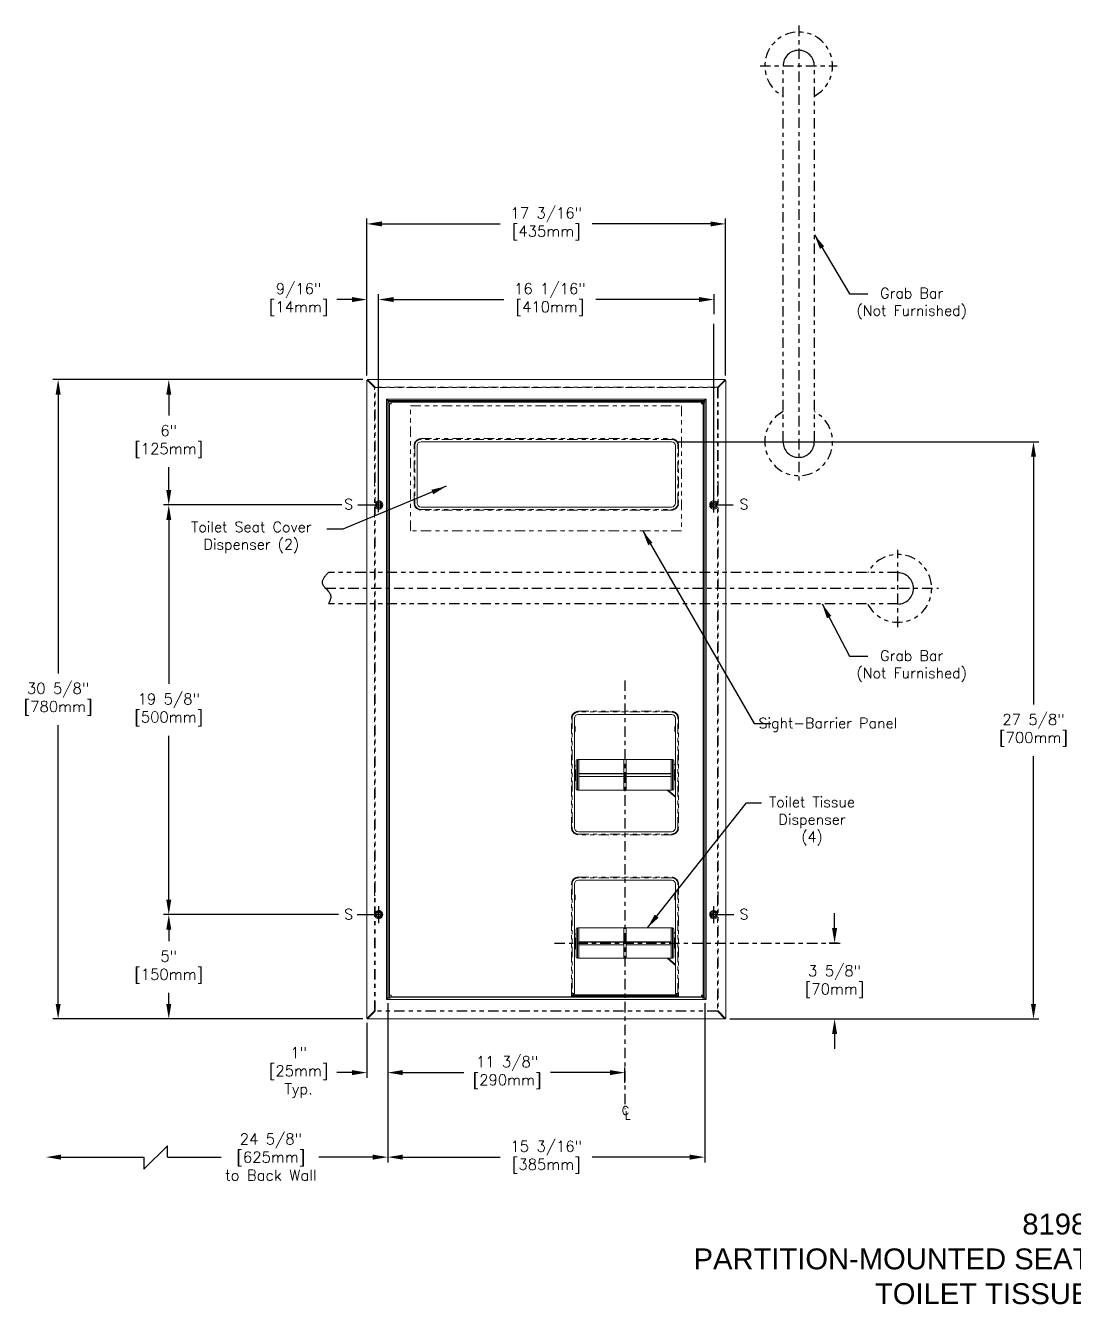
# Model space of a CAD drawing. Header units: inches. Extents: x 1.6 to 44.1, y 1.5 to 32.1.
# Drawn here: x 1.64 to 26.75, y 1.48 to 32.11 of the extents above; entities that cross this region are included whole.
import ezdxf

# ---------------------------------------------------------------- set-up
doc = ezdxf.new("R2010")
doc.units = ezdxf.units.IN
doc.header["$MEASUREMENT"] = 0
doc.header["$PDSIZE"] = -1
for name, pattern in [('CENTER', [0.4, 0.25, -0.05, 0.05, -0.05]), ('PHANTOM', [0.5, 0.25, -0.05, 0.05, -0.05, 0.05, -0.05]), ('PHANTOMX2', [5, 2.5, -0.5, 0.5, -0.5, 0.5, -0.5])]:
    doc.linetypes.add(name, pattern=pattern)
doc.layers.add('DIMENSIONS', color=1, linetype='Continuous')
doc.layers.add('Object', color=4, linetype='Continuous')
doc.styles.get("Standard").update_dxf_attribs({"font": 'romans.shx'})
doc.dimstyles.get("Standard").update_dxf_attribs({"dimscale": 2, "dimtxt": 0.13, "dimasz": 0.18, "dimexe": 0.063, "dimexo": 0.0625, "dimgap": 0.09, "dimtad": 0, "dimtih": 1, "dimtoh": 1, "dimdec": 4, "dimlfac": 2, "dimzin": 4, "dimdsep": 46, "dimlunit": 5, "dimtxsty": 'Standard', "dimcen": 0.09, "dimadec": 0, "dimazin": 1, "dimtfac": 1, "dimtdec": 4, "dimtofl": 0, "dimtmove": 0, "dimatfit": 3, "dimfxl": 1, "dimfrac": 2, "dimtolj": 1, "dimtzin": 0, "dimarcsym": 0})

# ---------------------------------------------------------------- blocks, each defined once
blk = doc.blocks.new('*D6')
at = {"layer": 'Defpoints', "color": 0}
for p in [(18.418, 27.36), (9.823, 23.604), (18.418, 23.604)]:
    blk.add_point(p, dxfattribs=at)
at = {"layer": 'DIMENSIONS', "color": 0, "lineweight": -2}
for p, q in [((9.823, 23.729), (9.823, 27.486)), ((10.183, 27.36), (13.018, 27.36)), ((18.058, 27.36), (15.223, 27.36)), ((18.418, 23.729), (18.418, 27.486))]:
    blk.add_line(p, q, dxfattribs=at)
at = {"layer": 'DIMENSIONS', "color": 0}
for points in [[(10.183, 27.42), (10.183, 27.3), (9.823, 27.36)], [(18.058, 27.42), (18.058, 27.3), (18.418, 27.36)]]:
    blk.add_solid(points, dxfattribs=at)
at = {"layer": 'DIMENSIONS', "color": 0, "insert": (14.121, 27.36), "char_height": 0.26, "attachment_point": 5}
blk.add_mtext('\\A1;17 3/16"\\P[435mm]', dxfattribs=at)
blk = doc.blocks.new('*D7')
at = {"layer": 'Defpoints', "color": 0}
for p in [(9.852, 23.632), (2.424, 8.319), (9.852, 8.319)]:
    blk.add_point(p, dxfattribs=at)
at = {"layer": 'DIMENSIONS', "color": 0, "lineweight": -2}
for p, q in [((9.727, 23.632), (2.298, 23.632)), ((2.424, 23.272), (2.424, 16.595)), ((2.424, 8.679), (2.424, 15.356)), ((9.727, 8.319), (2.298, 8.319))]:
    blk.add_line(p, q, dxfattribs=at)
at = {"layer": 'DIMENSIONS', "color": 0}
for points in [[(2.364, 23.272), (2.484, 23.272), (2.424, 23.632)], [(2.364, 8.679), (2.484, 8.679), (2.424, 8.319)]]:
    blk.add_solid(points, dxfattribs=at)
at = {"layer": 'DIMENSIONS', "color": 0, "insert": (2.424, 15.975), "char_height": 0.26, "attachment_point": 5}
blk.add_mtext('\\A1;30 5/8"\\P[780mm]', dxfattribs=at)
blk = doc.blocks.new('*D8')
at = {"layer": 'Defpoints', "color": 0}
for p in [(10.103, 25.548), (18.139, 25.548), (18.139, 25.076)]:
    blk.add_point(p, dxfattribs=at)
at = {"layer": 'DIMENSIONS', "color": 0, "lineweight": -2}
for p, q in [((10.103, 25.673), (10.103, 25.674)), ((10.463, 25.548), (13.105, 25.548)), ((17.779, 25.548), (15.31, 25.548)), ((18.139, 25.201), (18.139, 25.674))]:
    blk.add_line(p, q, dxfattribs=at)
at = {"layer": 'DIMENSIONS', "color": 0}
for points in [[(10.463, 25.608), (10.463, 25.488), (10.103, 25.548)], [(17.779, 25.608), (17.779, 25.488), (18.139, 25.548)]]:
    blk.add_solid(points, dxfattribs=at)
at = {"layer": 'DIMENSIONS', "color": 0, "insert": (14.208, 25.548), "char_height": 0.26, "attachment_point": 5}
blk.add_mtext('\\A1;16 1/16"\\P[410mm]', dxfattribs=at)
blk = doc.blocks.new('*D9')
at = {"layer": 'Defpoints', "color": 0}
for p in [(9.852, 23.632), (5.075, 20.628), (9.146, 20.628)]:
    blk.add_point(p, dxfattribs=at)
at = {"layer": 'DIMENSIONS', "color": 0, "lineweight": -2}
for p, q in [((9.727, 23.632), (4.949, 23.632)), ((5.075, 23.272), (5.075, 22.769)), ((5.075, 20.988), (5.075, 21.53)), ((9.021, 20.628), (4.949, 20.628))]:
    blk.add_line(p, q, dxfattribs=at)
at = {"layer": 'DIMENSIONS', "color": 0}
for points in [[(5.015, 23.272), (5.135, 23.272), (5.075, 23.632)], [(5.015, 20.988), (5.135, 20.988), (5.075, 20.628)]]:
    blk.add_solid(points, dxfattribs=at)
at = {"layer": 'DIMENSIONS', "color": 0, "insert": (5.075, 22.149), "char_height": 0.26, "attachment_point": 5}
blk.add_mtext('\\A1;6"\\P[125mm]', dxfattribs=at)
blk = doc.blocks.new('*D10')
at = {"layer": 'Defpoints', "color": 0}
for p in [(9.345, 20.628), (5.075, 10.818), (5.075, 10.818)]:
    blk.add_point(p, dxfattribs=at)
at = {"layer": 'DIMENSIONS', "color": 0, "lineweight": -2}
for p, q in [((9.22, 20.628), (4.949, 20.628)), ((5.075, 20.268), (5.075, 16.342)), ((5.075, 11.178), (5.075, 15.103)), ((4.95, 10.818), (4.949, 10.818))]:
    blk.add_line(p, q, dxfattribs=at)
at = {"layer": 'DIMENSIONS', "color": 0}
for points in [[(5.015, 20.268), (5.135, 20.268), (5.075, 20.628)], [(5.015, 11.178), (5.135, 11.178), (5.075, 10.818)]]:
    blk.add_solid(points, dxfattribs=at)
at = {"layer": 'DIMENSIONS', "color": 0, "insert": (5.075, 15.723), "char_height": 0.26, "attachment_point": 5}
blk.add_mtext('\\A1;19 5/8"\\P[500mm]', dxfattribs=at)
blk = doc.blocks.new('*D11')
at = {"layer": 'Defpoints', "color": 0}
for p in [(5.075, 10.818), (9.269, 10.818), (9.852, 8.319)]:
    blk.add_point(p, dxfattribs=at)
at = {"layer": 'DIMENSIONS', "color": 0, "lineweight": -2}
for p, q in [((9.144, 10.818), (4.949, 10.818)), ((5.075, 10.458), (5.075, 10.18)), ((5.075, 8.679), (5.075, 8.941)), ((9.727, 8.319), (4.949, 8.319))]:
    blk.add_line(p, q, dxfattribs=at)
at = {"layer": 'DIMENSIONS', "color": 0}
for points in [[(5.015, 10.458), (5.135, 10.458), (5.075, 10.818)], [(5.015, 8.679), (5.135, 8.679), (5.075, 8.319)]]:
    blk.add_solid(points, dxfattribs=at)
at = {"layer": 'DIMENSIONS', "color": 0, "insert": (5.075, 9.56), "char_height": 0.26, "attachment_point": 5}
blk.add_mtext('\\A1;5"\\P[150mm]', dxfattribs=at)
blk = doc.blocks.new('*D12')
at = {"layer": 'Defpoints', "color": 0}
for p in [(10.323, 8.825), (17.918, 8.825), (17.918, 5.009)]:
    blk.add_point(p, dxfattribs=at)
at = {"layer": 'DIMENSIONS', "color": 0, "lineweight": -2}
for p, q in [((10.323, 8.7), (10.323, 4.883)), ((17.918, 8.7), (17.918, 4.883)), ((10.683, 5.009), (13.018, 5.009)), ((17.558, 5.009), (15.223, 5.009))]:
    blk.add_line(p, q, dxfattribs=at)
at = {"layer": 'DIMENSIONS', "color": 0}
for points in [[(10.683, 5.069), (10.683, 4.949), (10.323, 5.009)], [(17.558, 5.069), (17.558, 4.949), (17.918, 5.009)]]:
    blk.add_solid(points, dxfattribs=at)
at = {"layer": 'DIMENSIONS', "color": 0, "insert": (14.121, 5.009), "char_height": 0.26, "attachment_point": 5}
blk.add_mtext('\\A1;15 3/16"\\P[385mm]', dxfattribs=at)
blk = doc.blocks.new('*D13')
at = {"layer": 'Defpoints', "color": 0}
for p in [(10.323, 8.825), (9.823, 8.347), (9.823, 7.033)]:
    blk.add_point(p, dxfattribs=at)
at = {"layer": 'DIMENSIONS', "color": 0, "lineweight": -2}
for p, q in [((10.323, 8.7), (10.323, 6.907)), ((9.823, 8.222), (9.823, 6.907)), ((9.463, 7.033), (9.103, 7.033)), ((10.683, 7.033), (11.043, 7.033))]:
    blk.add_line(p, q, dxfattribs=at)
at = {"layer": 'DIMENSIONS', "color": 0}
for points in [[(9.463, 7.093), (9.463, 6.973), (9.823, 7.033)], [(10.683, 7.093), (10.683, 6.973), (10.323, 7.033)]]:
    blk.add_solid(points, dxfattribs=at)
at = {"layer": 'DIMENSIONS', "color": 0, "insert": (8.187, 7.033), "char_height": 0.26, "attachment_point": 5}
blk.add_mtext('\\A1;1"\\P[25mm]\\PTyp.', dxfattribs=at)
blk = doc.blocks.new('*D14')
at = {"layer": 'Defpoints', "color": 0}
for p in [(10.323, 8.825), (16.006, 7.033), (16.006, 6.667)]:
    blk.add_point(p, dxfattribs=at)
at = {"layer": 'DIMENSIONS', "color": 0, "lineweight": -2}
for p, q in [((10.323, 8.7), (10.323, 6.907)), ((16.006, 6.792), (16.006, 7.159)), ((10.683, 7.033), (12.142, 7.033)), ((15.646, 7.033), (14.223, 7.033))]:
    blk.add_line(p, q, dxfattribs=at)
at = {"layer": 'DIMENSIONS', "color": 0}
for points in [[(10.683, 7.093), (10.683, 6.973), (10.323, 7.033)], [(15.646, 7.093), (15.646, 6.973), (16.006, 7.033)]]:
    blk.add_solid(points, dxfattribs=at)
at = {"layer": 'DIMENSIONS', "color": 0, "insert": (13.182, 7.033), "char_height": 0.26, "attachment_point": 5}
blk.add_mtext('\\A1;11 3/8"\\P[290mm]', dxfattribs=at)
blk = doc.blocks.new('*D16')
at = {"layer": 'Defpoints', "color": 0}
for p in [(9.823, 25.548), (9.823, 23.604), (10.103, 23.632)]:
    blk.add_point(p, dxfattribs=at)
at = {"layer": 'DIMENSIONS', "color": 0, "lineweight": -2}
for p, q in [((9.463, 25.548), (9.103, 25.548)), ((9.823, 23.729), (9.823, 25.674)), ((10.103, 23.757), (10.103, 25.674)), ((10.463, 25.548), (10.823, 25.548))]:
    blk.add_line(p, q, dxfattribs=at)
at = {"layer": 'DIMENSIONS', "color": 0}
for points in [[(9.463, 25.608), (9.463, 25.488), (9.823, 25.548)], [(10.463, 25.608), (10.463, 25.488), (10.103, 25.548)]]:
    blk.add_solid(points, dxfattribs=at)
at = {"layer": 'DIMENSIONS', "color": 0, "insert": (8.187, 25.548), "char_height": 0.26, "attachment_point": 5}
blk.add_mtext('\\A1;9/16"\\P[14mm]', dxfattribs=at)
blk = doc.blocks.new('*D33')
at = {"layer": 'Defpoints', "color": 0}
for p in [(21.234, 10.135), (18.39, 8.319), (21.028, 8.319)]:
    blk.add_point(p, dxfattribs=at)
at = {"layer": 'DIMENSIONS', "color": 0, "lineweight": -2}
for p, q in [((21.028, 10.495), (21.028, 10.855)), ((21.109, 10.135), (20.902, 10.135)), ((18.515, 8.319), (21.154, 8.319)), ((21.028, 7.959), (21.028, 7.599))]:
    blk.add_line(p, q, dxfattribs=at)
at = {"layer": 'DIMENSIONS', "color": 0}
for points in [[(20.968, 10.495), (21.088, 10.495), (21.028, 10.135)], [(20.968, 7.959), (21.088, 7.959), (21.028, 8.319)]]:
    blk.add_solid(points, dxfattribs=at)
at = {"layer": 'DIMENSIONS', "color": 0, "insert": (21.028, 9.211), "char_height": 0.26, "attachment_point": 5}
blk.add_mtext('\\A1;3 5/8"\\P[70mm]', dxfattribs=at)
blk = doc.blocks.new('*D34')
at = {"layer": 'Defpoints', "color": 0}
for p in [(17.121, 22.143), (18.39, 8.319), (25.794, 8.319)]:
    blk.add_point(p, dxfattribs=at)
at = {"layer": 'DIMENSIONS', "color": 0, "lineweight": -2}
for p, q in [((17.246, 22.143), (25.92, 22.143)), ((25.794, 21.783), (25.794, 15.85)), ((25.794, 8.679), (25.794, 14.611)), ((18.515, 8.319), (25.92, 8.319))]:
    blk.add_line(p, q, dxfattribs=at)
at = {"layer": 'DIMENSIONS', "color": 0}
for points in [[(25.734, 21.783), (25.854, 21.783), (25.794, 22.143)], [(25.734, 8.679), (25.854, 8.679), (25.794, 8.319)]]:
    blk.add_solid(points, dxfattribs=at)
at = {"layer": 'DIMENSIONS', "color": 0, "insert": (25.794, 15.231), "char_height": 0.26, "attachment_point": 5}
blk.add_mtext('\\A1;27 5/8"\\P[700mm]', dxfattribs=at)

msp = doc.modelspace()

# ---------------------------------------------------------------- linework, layer by layer
at = {"layer": 'DIMENSIONS', "linetype": 'CENTER'}
for p, q in [((20.168371, 32.110356), (20.168371, 21.214644)), ((19.242307, 31.14296), (21.091388, 31.14296)), ((19.242307, 22.14296), (21.091388, 22.14296)), ((22.543371, 17.704233), (22.543371, 19.553314)), ((8.825524, 18.637345), (23.520458, 18.637345)), ((16.005851, 16.426064), (16.005851, 6.15708)), ((14.314844, 10.134878), (21.234008, 10.134878))]:
    msp.add_line(p, q, dxfattribs=at)
at = {"layer": 'DIMENSIONS', "linetype": 'PHANTOM'}
for p, q in [((19.793371, 22.14296), (19.793371, 31.14296)), ((20.543371, 22.14296), (20.543371, 31.14296)), ((22.543371, 19.012345), (8.901871, 19.012345)), ((22.543371, 18.262345), (8.901871, 18.262345))]:
    msp.add_line(p, q, dxfattribs=at)
at = {"layer": 'DIMENSIONS'}
for p, q in [((10.102944, 20.459168), (10.102944, 25.00353)), ((18.138757, 20.44557), (18.138757, 24.963748)), ((9.602112, 20.62796), (10.194851, 20.62796)), ((18.046851, 20.62796), (18.5976, 20.62796)), ((9.591457, 10.81796), (10.193791, 10.81796)), ((10.104851, 10.615836), (10.104851, 11.018228)), ((18.048841, 10.81796), (18.610151, 10.81796)), ((18.136851, 10.615836), (18.136851, 11.018228)), ((5.042827, 5.283156), (4.479407, 4.718625)), ((5.043097, 5.009007), (5.042827, 5.283156)), ((2.493306, 5.009007), (4.479121, 5.009007)), ((4.479121, 5.009007), (4.479407, 4.718625)), ((5.043097, 5.009007), (6.330153, 5.009007)), ((9.963351, 5.009007), (8.671106, 5.009007))]:
    msp.add_line(p, q, dxfattribs=at)
at = {"layer": 'DIMENSIONS', "linetype": 'PHANTOM'}
for centre, start, end in [((20.168371, 31.14296), 297.4864263, 242.5135737), ((20.168371, 22.14296), 117.4864263, 62.5135737), ((22.543371, 18.630297), 207.4864263, 152.5135737)]:
    msp.add_arc(centre, 0.8125, start, end, dxfattribs=at)
at = {"layer": 'DIMENSIONS', "linetype": 'PHANTOMX2'}
for centre, start, end in [((20.168371, 31.14296), 0, 180), ((20.168371, 22.14296), 180, 0), ((22.543371, 18.630297), 270, 90)]:
    msp.add_arc(centre, 0.375, start, end, dxfattribs=at)
msp.add_open_spline([(8.901871, 19.012345), (8.819061, 18.924475), (8.637043, 18.731334), (9.023656, 18.517688), (8.934464, 18.330682), (8.901871, 18.262345)], degree=3, knots=[0, 0, 0, 0, 0.2977481128, 0.654453789, 0.8598638664, 0.8598638664, 0.8598638664, 0.8598638664], dxfattribs=at)
at = {"layer": 'DIMENSIONS'}
for points in [[(2.493306, 5.069007), (2.493306, 4.949007), (2.133306, 5.009007)], [(9.963351, 5.069007), (9.963351, 4.949007), (10.323351, 5.009007)]]:
    msp.add_solid(points, dxfattribs=at)
at = {"layer": 'Object', "linetype": 'Continuous', "lineweight": 15}
for p, q in [((9.823331, 23.603661), (9.823331, 8.347258)), ((9.823331, 23.603661), (9.823331, 8.347258)), ((9.823331, 23.603661), (9.823331, 8.347258)), ((18.389677, 23.632355), (9.852024, 23.632355)), ((18.389677, 23.632355), (9.852024, 23.632355)), ((18.389677, 23.632355), (9.852024, 23.632355)), ((18.418371, 8.347258), (18.418371, 23.603661)), ((18.418371, 8.347258), (18.418371, 23.603661)), ((18.418371, 8.347258), (18.418371, 23.603661)), ((17.948351, 23.16296), (10.293351, 23.16296)), ((10.293351, 23.16296), (10.293351, 8.78796)), ((10.323351, 23.11904), (10.323351, 23.10296)), ((10.323351, 23.10296), (10.323351, 23.09546)), ((10.323351, 8.825459), (10.323351, 23.09546)), ((10.323351, 23.09546), (10.338351, 23.09546)), ((10.33727, 23.13296), (10.353351, 23.13296)), ((10.338601, 23.083286), (10.338351, 23.09546)), ((10.353351, 23.13296), (17.888351, 23.13296)), ((10.353351, 23.110459), (10.353351, 23.12546)), ((17.888351, 23.12546), (10.353351, 23.12546)), ((10.353351, 23.110459), (10.365524, 23.110209)), ((10.353851, 8.825459), (10.353851, 23.071112)), ((10.360851, 23.03046), (10.353851, 23.03046)), ((10.360851, 23.045782), (10.360851, 8.890138)), ((10.377698, 23.09496), (10.374654, 23.09612)), ((17.864003, 23.09496), (10.377698, 23.09496)), ((17.838673, 23.08796), (10.403028, 23.08796)), ((11.498351, 23.09496), (11.498351, 23.08796)), ((11.623351, 23.09496), (11.623351, 23.08796)), ((11.748351, 23.08796), (11.748351, 23.09496)), ((11.873351, 23.09496), (11.873351, 23.08796)), ((11.998351, 23.08796), (11.998351, 23.09496)), ((16.248351, 23.09496), (16.248351, 23.08796)), ((16.373351, 23.09496), (16.373351, 23.08796)), ((16.498351, 23.08796), (16.498351, 23.09496)), ((16.623351, 23.09496), (16.623351, 23.08796)), ((16.748351, 23.08796), (16.748351, 23.09496)), ((17.844851, 23.085459), (17.838842, 23.085459)), ((17.844851, 23.085459), (17.869851, 23.085459)), ((17.844851, 23.048222), (17.844851, 23.085459)), ((17.887851, 23.085459), (17.869851, 23.085459)), ((17.869851, 23.085459), (17.869851, 23.07046)), ((17.869851, 23.07046), (17.887851, 23.07046)), ((17.869851, 23.07046), (17.869851, 23.046528)), ((17.876177, 23.110209), (17.888351, 23.110459)), ((17.880851, 8.890138), (17.880851, 23.045782)), ((17.887851, 23.07113), (17.887851, 23.085459)), ((17.887851, 8.825459), (17.887851, 23.071112)), ((17.888351, 23.13296), (17.904431, 23.13296)), ((17.888351, 23.12546), (17.888351, 23.110459)), ((17.903351, 23.09546), (17.903101, 23.083286)), ((17.903351, 23.09546), (17.918351, 23.09546)), ((17.918351, 23.10296), (17.918351, 23.11904)), ((17.918351, 23.09546), (17.918351, 23.10296)), ((17.918351, 8.825459), (17.918351, 23.09546)), ((17.948351, 8.78796), (17.948351, 23.16296)), ((17.120851, 22.14296), (11.120851, 22.14296)), ((11.025851, 22.04796), (11.025851, 20.67296)), ((17.215851, 20.67296), (17.215851, 22.04796)), ((11.120851, 20.57796), (17.120851, 20.57796)), ((10.353851, 17.94046), (10.360851, 17.94046)), ((17.887851, 17.94046), (17.880851, 17.94046)), ((10.360851, 17.73046), (10.353851, 17.73046)), ((17.880851, 17.73046), (17.887851, 17.73046)), ((14.795851, 15.51796), (14.795851, 12.89796)), ((14.795851, 15.32546), (14.804351, 15.32546)), ((14.804351, 15.32546), (14.804351, 15.20046)), ((17.120851, 15.61296), (14.890851, 15.61296)), ((17.207351, 15.32546), (17.215851, 15.32546)), ((17.207351, 15.26296), (17.207351, 15.32546)), ((17.215851, 12.89796), (17.215851, 15.51796)), ((14.804351, 15.20046), (14.795851, 15.20046)), ((14.812763, 15.305044), (14.812763, 15.220876)), ((14.81348, 15.30046), (14.81348, 15.22546)), ((17.198221, 15.22546), (17.198221, 15.30046)), ((17.198939, 15.26296), (17.198939, 15.305044)), ((17.198939, 15.220876), (17.198939, 15.26296)), ((17.207351, 15.20046), (17.207351, 15.26296)), ((17.215851, 15.20046), (17.207351, 15.20046)), ((14.834601, 14.50046), (14.834601, 14.159222)), ((14.864601, 14.530459), (14.897101, 14.530459)), ((14.864601, 14.158663), (14.864601, 14.530459)), ((14.897101, 14.528474), (14.897101, 14.530459)), ((15.974601, 14.529638), (14.897101, 14.529638)), ((14.897101, 14.189933), (14.897101, 14.528474)), ((15.974601, 14.528474), (14.897101, 14.528474)), ((15.974601, 14.530459), (16.037101, 14.530459)), ((15.974601, 14.528474), (15.974601, 14.530459)), ((15.974601, 14.189933), (15.974601, 14.528474)), ((16.037101, 14.528474), (16.037101, 14.530459)), ((17.114601, 14.529638), (16.037101, 14.529638)), ((16.037101, 14.189933), (16.037101, 14.528474)), ((17.114601, 14.528474), (16.037101, 14.528474)), ((17.114601, 14.530459), (17.147101, 14.530459)), ((17.114601, 14.528474), (17.114601, 14.530459)), ((17.114601, 14.189933), (17.114601, 14.528474)), ((17.147101, 14.530459), (17.147101, 14.158663)), ((17.177101, 14.159222), (17.177101, 14.50046)), ((17.177101, 14.39609), (17.215851, 14.429851)), ((14.795851, 14.38046), (14.834601, 14.38046)), ((14.795851, 14.28296), (14.819601, 14.28296)), ((14.819601, 14.28296), (14.819601, 14.163272)), ((14.819601, 14.163272), (14.819601, 14.04796)), ((14.834601, 14.159222), (14.834601, 13.83046)), ((14.864601, 13.80046), (14.864601, 14.158663)), ((15.974601, 14.196122), (14.897101, 14.196122)), ((14.897101, 14.127444), (14.897101, 14.189933)), ((15.974601, 14.189933), (14.897101, 14.189933)), ((14.897101, 13.801281), (14.897101, 14.127444)), ((15.974601, 14.127444), (14.897101, 14.127444)), ((15.974601, 14.127444), (15.974601, 14.189933)), ((15.974601, 13.801281), (15.974601, 14.127444)), ((17.114601, 14.196122), (16.037101, 14.196122)), ((16.037101, 14.127444), (16.037101, 14.189933)), ((17.114601, 14.189933), (16.037101, 14.189933)), ((16.037101, 13.801281), (16.037101, 14.127444)), ((17.114601, 14.127444), (16.037101, 14.127444)), ((17.114601, 14.127444), (17.114601, 14.189933)), ((17.114601, 13.801281), (17.114601, 14.127444)), ((17.147101, 14.158663), (17.147101, 13.80046)), ((17.177101, 13.83046), (17.177101, 14.159222)), ((17.192101, 14.28296), (17.215851, 14.28296)), ((17.192101, 14.163272), (17.192101, 14.28296)), ((17.192101, 14.04796), (17.192101, 14.163272)), ((14.819601, 14.04796), (14.795851, 14.04796)), ((14.834601, 14.031152), (14.795851, 14.031152)), ((14.897101, 13.80046), (14.864601, 13.80046)), ((14.897101, 13.80046), (14.897101, 13.801281)), ((15.974601, 13.801281), (14.897101, 13.801281)), ((15.974601, 13.80046), (15.974601, 13.801281)), ((16.037101, 13.80046), (15.974601, 13.80046)), ((16.037101, 13.80046), (16.037101, 13.801281)), ((17.114601, 13.801281), (16.037101, 13.801281)), ((17.014625, 13.801281), (17.215851, 13.628576)), ((17.215851, 13.649061), (17.038494, 13.801281)), ((17.114601, 13.80046), (17.114601, 13.801281)), ((17.147101, 13.80046), (17.114601, 13.80046)), ((17.215851, 14.04796), (17.192101, 14.04796)), ((14.890851, 12.80296), (17.120851, 12.80296)), ((17.120851, 11.64296), (14.890851, 11.64296)), ((14.795851, 11.54796), (14.795851, 8.932155)), ((17.215851, 8.932155), (17.215851, 11.54796)), ((14.795851, 11.295459), (14.804351, 11.295459)), ((14.804351, 11.17046), (14.795851, 11.17046)), ((14.804351, 11.295459), (14.804351, 11.17046)), ((14.812763, 11.275044), (14.812763, 11.190876)), ((14.81348, 11.27046), (14.81348, 11.19546)), ((17.198221, 11.19546), (17.198221, 11.27046)), ((17.198939, 11.23296), (17.198939, 11.275044)), ((17.198939, 11.190876), (17.198939, 11.23296)), ((17.207351, 11.295459), (17.215851, 11.295459)), ((17.207351, 11.23296), (17.207351, 11.295459)), ((17.207351, 11.17046), (17.207351, 11.23296)), ((17.215851, 11.17046), (17.207351, 11.17046)), ((14.834601, 10.47046), (14.834601, 10.129222)), ((14.864601, 10.50046), (14.897101, 10.50046)), ((14.864601, 10.128663), (14.864601, 10.50046)), ((14.897101, 10.498474), (14.897101, 10.50046)), ((15.974601, 10.499638), (14.897101, 10.499638)), ((14.897101, 10.159933), (14.897101, 10.498474)), ((15.974601, 10.498474), (14.897101, 10.498474)), ((15.974601, 10.50046), (16.037101, 10.50046)), ((15.974601, 10.498474), (15.974601, 10.50046)), ((15.974601, 10.159933), (15.974601, 10.498474)), ((16.037101, 10.498474), (16.037101, 10.50046)), ((17.114601, 10.499638), (16.037101, 10.499638)), ((16.037101, 10.159933), (16.037101, 10.498474)), ((17.114601, 10.498474), (16.037101, 10.498474)), ((17.114601, 10.50046), (17.147101, 10.50046)), ((17.114601, 10.498474), (17.114601, 10.50046)), ((17.114601, 9.771281), (17.114601, 10.498474)), ((17.147101, 10.50046), (17.147101, 10.128663)), ((17.177101, 10.129222), (17.177101, 10.47046)), ((14.795851, 10.345459), (14.834601, 10.345459)), ((14.795851, 10.25296), (14.819601, 10.25296)), ((14.819601, 10.25296), (14.819601, 10.133272)), ((14.819601, 10.133272), (14.819601, 10.017959)), ((14.834601, 10.129222), (14.834601, 9.800459)), ((14.864601, 9.770459), (14.864601, 10.128663)), ((15.974601, 10.166122), (14.897101, 10.166122)), ((14.897101, 10.097444), (14.897101, 10.159933)), ((15.974601, 10.159933), (14.897101, 10.159933)), ((15.974601, 10.097444), (15.974601, 10.159933)), ((17.114601, 10.166122), (16.037101, 10.166122)), ((16.037101, 10.097444), (16.037101, 10.159933)), ((17.114601, 10.159933), (16.037101, 10.159933)), ((17.147101, 10.128663), (17.147101, 9.770459)), ((17.177101, 10.36609), (17.215851, 10.399851)), ((17.177101, 9.800459), (17.177101, 10.129222)), ((17.192101, 10.25296), (17.215851, 10.25296)), ((17.192101, 10.133272), (17.192101, 10.25296)), ((17.192101, 10.017959), (17.192101, 10.133272)), ((14.819601, 10.017959), (14.795851, 10.017959)), ((14.834601, 10.001152), (14.795851, 10.001152)), ((14.897101, 9.771281), (14.897101, 10.097444)), ((15.974601, 10.097444), (14.897101, 10.097444)), ((15.974601, 9.771281), (15.974601, 10.097444)), ((16.037101, 9.771281), (16.037101, 10.097444)), ((17.114601, 10.097444), (16.037101, 10.097444)), ((17.215851, 10.017959), (17.192101, 10.017959)), ((14.897101, 9.770459), (14.864601, 9.770459)), ((14.897101, 9.770459), (14.897101, 9.771281)), ((15.974601, 9.771281), (14.897101, 9.771281)), ((15.974601, 9.770459), (15.974601, 9.771281)), ((16.037101, 9.770459), (15.974601, 9.770459)), ((16.037101, 9.770459), (16.037101, 9.771281)), ((17.114601, 9.771281), (16.037101, 9.771281)), ((17.014625, 9.771281), (17.215851, 9.598576)), ((17.215851, 9.619061), (17.038494, 9.771281)), ((17.114601, 9.770459), (17.114601, 9.771281)), ((17.147101, 9.770459), (17.114601, 9.770459)), ((10.360851, 8.905459), (10.353851, 8.905459)), ((14.722175, 8.887459), (14.722175, 8.927959)), ((14.722175, 8.927959), (14.738728, 8.927959)), ((14.722175, 8.897959), (14.770851, 8.897959)), ((17.289526, 8.894959), (14.722175, 8.894959)), ((14.722175, 8.887459), (14.722175, 8.84796)), ((14.785017, 8.927959), (14.738728, 8.927959)), ((14.770851, 8.897959), (14.770851, 8.927959)), ((14.785851, 8.897959), (14.770851, 8.897959)), ((14.795851, 8.932155), (14.785017, 8.927959)), ((14.785851, 8.897959), (14.785851, 8.928282)), ((17.225851, 8.897959), (14.785851, 8.897959)), ((17.226684, 8.927959), (17.215851, 8.932155)), ((17.225851, 8.928282), (17.225851, 8.897959)), ((17.240851, 8.897959), (17.225851, 8.897959)), ((17.226684, 8.927959), (17.272974, 8.927959)), ((17.240851, 8.897959), (17.240851, 8.927959)), ((17.240851, 8.897959), (17.289526, 8.897959)), ((17.272974, 8.927959), (17.289526, 8.927959)), ((17.289526, 8.887459), (17.289526, 8.927959)), ((17.289526, 8.84796), (17.289526, 8.887459)), ((17.844851, 8.86546), (17.844851, 8.887697)), ((17.869851, 8.889391), (17.869851, 8.880459)), ((10.293351, 8.78796), (17.948351, 8.78796)), ((10.323351, 8.825459), (10.353851, 8.825459)), ((10.336351, 8.825459), (10.336351, 8.817735)), ((10.33727, 8.81796), (10.353351, 8.81796)), ((10.351351, 8.81796), (10.351351, 8.825459)), ((10.353351, 8.81796), (10.368351, 8.81796)), ((10.353851, 8.825459), (10.368351, 8.825459)), ((10.368351, 8.84096), (17.873351, 8.84096)), ((10.368351, 8.811149), (10.368351, 8.84096)), ((10.403028, 8.84796), (14.722175, 8.84796)), ((13.720759, 8.84796), (13.720759, 8.84096)), ((17.289526, 8.87996), (14.722175, 8.87996)), ((17.289526, 8.855459), (14.722175, 8.855459)), ((17.289526, 8.84796), (17.838673, 8.84796)), ((17.839859, 8.86546), (17.844851, 8.86546)), ((17.869851, 8.86546), (17.844851, 8.86546)), ((17.887851, 8.880459), (17.869851, 8.880459)), ((17.869851, 8.880459), (17.869851, 8.86546)), ((17.869851, 8.86546), (17.887851, 8.86546)), ((17.873351, 8.84096), (17.873351, 8.81046)), ((17.887851, 8.825459), (17.873351, 8.825459)), ((17.873351, 8.81796), (17.888351, 8.81796)), ((17.887851, 8.825459), (17.918351, 8.825459)), ((17.888351, 8.81796), (17.904431, 8.81796)), ((17.890351, 8.825459), (17.890351, 8.81796)), ((17.905351, 8.817869), (17.905351, 8.825459)), ((9.852024, 8.318564), (18.389677, 8.318564)), ((9.852024, 8.318564), (18.389677, 8.318564)), ((9.852024, 8.318564), (18.389677, 8.318564))]:
    msp.add_line(p, q, dxfattribs=at)
at = {"layer": 'Object', "linetype": 'PHANTOM', "lineweight": 15}
for p, q in [((9.826077, 23.617932), (10.005877, 23.438132)), ((10.017553, 23.449808), (9.837753, 23.629608)), ((18.403948, 23.629608), (18.224148, 23.449808)), ((18.235824, 23.438132), (18.415624, 23.617932)), ((10.005877, 23.438132), (10.017553, 23.438132)), ((10.005877, 21.139307), (10.005877, 23.438132)), ((18.224148, 23.449808), (10.017553, 23.449808)), ((10.017553, 23.438132), (10.017553, 23.449808)), ((10.017553, 23.438132), (18.224148, 23.438132)), ((10.017553, 21.175956), (10.017553, 23.438132)), ((18.224148, 23.449808), (18.224148, 23.438132)), ((18.224148, 23.438132), (18.224148, 21.175956)), ((18.224148, 23.438132), (18.235824, 23.438132)), ((18.235824, 23.438132), (18.235824, 21.139307)), ((11.120851, 22.216635), (17.120851, 22.216635)), ((17.120851, 22.200082), (11.120851, 22.200082)), ((10.952175, 20.67296), (10.952175, 22.04796)), ((10.968728, 22.04796), (10.968728, 20.67296)), ((17.272974, 20.67296), (17.272974, 22.04796)), ((17.289526, 22.04796), (17.289526, 20.67296)), ((10.005877, 11.329307), (10.005877, 21.116612)), ((10.017553, 11.365956), (10.017553, 21.079963)), ((18.224148, 21.079963), (18.224148, 11.365956)), ((18.235824, 21.116612), (18.235824, 11.329307)), ((11.120851, 20.520837), (17.120851, 20.520837)), ((17.120851, 20.504284), (11.120851, 20.504284)), ((14.890851, 15.686635), (17.120851, 15.686635)), ((17.120851, 15.670082), (14.890851, 15.670082)), ((14.722175, 12.89796), (14.722175, 15.51796)), ((14.738728, 15.51796), (14.738728, 12.89796)), ((17.272974, 12.89796), (17.272974, 15.51796)), ((17.289526, 15.51796), (17.289526, 12.89796)), ((14.890851, 12.745837), (17.120851, 12.745837)), ((17.120851, 12.729284), (14.890851, 12.729284)), ((14.890851, 11.716635), (17.120851, 11.716635)), ((17.120851, 11.700082), (14.890851, 11.700082)), ((14.722175, 8.927959), (14.722175, 11.54796)), ((14.738728, 11.54796), (14.738728, 8.927959)), ((17.272974, 8.927959), (17.272974, 11.54796)), ((17.289526, 11.54796), (17.289526, 8.927959)), ((10.005877, 8.512787), (10.005877, 11.306612)), ((10.017553, 8.512787), (10.017553, 11.269963)), ((18.224148, 11.269963), (18.224148, 8.512787)), ((18.235824, 11.306612), (18.235824, 8.512787)), ((10.005877, 8.512787), (9.826077, 8.332987)), ((9.837753, 8.321311), (10.017553, 8.501111)), ((10.017553, 8.512787), (10.005877, 8.512787)), ((18.224148, 8.512787), (10.017553, 8.512787)), ((10.017553, 8.501111), (10.017553, 8.512787)), ((18.224148, 8.501111), (10.017553, 8.501111)), ((18.224148, 8.512787), (18.224148, 8.501111)), ((18.235824, 8.512787), (18.224148, 8.512787)), ((18.224148, 8.501111), (18.403948, 8.321311)), ((18.415624, 8.332987), (18.235824, 8.512787))]:
    msp.add_line(p, q, dxfattribs=at)
at = {"layer": 'Object', "linetype": 'PHANTOM', "lineweight": 0}
for p, q in [((10.863848, 20.006709), (10.863848, 23.006709)), ((10.863848, 23.006709), (17.363848, 23.006709)), ((17.363848, 23.006709), (17.363848, 20.006709)), ((17.363848, 20.006709), (10.863848, 20.006709))]:
    msp.add_line(p, q, dxfattribs=at)
at = {"layer": 'Object', "linetype": 'Continuous', "lineweight": 15, "flags": 128}
for points in [[(10.360851, 23.045782), (10.36161, 23.045834), (10.363858, 23.045985), (10.367508, 23.046233), (10.37242, 23.046566), (10.378406, 23.046972), (10.385235, 23.047435), (10.392645, 23.047937), (10.400351, 23.048459)], [(10.400351, 23.048459), (10.400873, 23.056166), (10.401375, 23.063575), (10.401838, 23.070405), (10.402244, 23.07639), (10.402577, 23.081302), (10.402824, 23.084953), (10.402977, 23.087201), (10.403028, 23.08796)], [(17.838673, 23.08796), (17.838724, 23.087201), (17.838877, 23.084953), (17.839124, 23.081302), (17.839457, 23.07639), (17.839863, 23.070405), (17.840326, 23.063575), (17.840828, 23.056166), (17.841351, 23.048459)], [(17.841351, 23.048459), (17.84821, 23.047995), (17.85486, 23.047544), (17.861101, 23.047121), (17.866741, 23.046738), (17.871609, 23.046408), (17.875559, 23.046141), (17.878469, 23.045943), (17.880251, 23.045822), (17.880851, 23.045782)], [(10.360851, 17.699235), (10.357567, 17.702175), (10.353851, 17.70646)], [(17.887851, 17.70646), (17.884135, 17.702175), (17.880851, 17.699235)], [(10.400351, 8.887459), (10.392645, 8.887982), (10.385235, 8.888484), (10.378406, 8.888947), (10.37242, 8.889353), (10.367508, 8.889686), (10.363858, 8.889933), (10.36161, 8.890086), (10.360851, 8.890138)], [(10.403028, 8.84796), (10.402977, 8.848719), (10.402824, 8.850966), (10.402577, 8.854616), (10.402244, 8.859529), (10.401838, 8.865515), (10.401375, 8.872344), (10.400873, 8.879754), (10.400351, 8.887459)], [(17.841351, 8.887459), (17.840886, 8.8806), (17.840435, 8.87395), (17.840012, 8.86771), (17.83963, 8.862069), (17.839299, 8.857201), (17.839032, 8.853251), (17.838834, 8.850341), (17.838714, 8.84856), (17.838673, 8.84796)], [(17.880851, 8.890138), (17.880092, 8.890086), (17.877844, 8.889933), (17.874194, 8.889686), (17.869281, 8.889353), (17.863296, 8.888947), (17.856467, 8.888484), (17.849057, 8.887982), (17.841351, 8.887459)]]:
    msp.add_lwpolyline(points, dxfattribs=at)
at = {"layer": 'Object', "linetype": 'Continuous', "lineweight": 15}
for centre, radius in [((10.104851, 20.62796), 0.076981), ((10.104851, 20.62796), 0.051005), ((18.136851, 20.62796), 0.076981), ((18.136851, 20.62796), 0.051005), ((10.104851, 10.81796), 0.076981), ((10.104851, 10.81796), 0.051005), ((18.136851, 10.81796), 0.076981), ((18.136851, 10.81796), 0.051005)]:
    msp.add_circle(centre, radius, dxfattribs=at)
at = {"layer": 'Object', "linetype": 'PHANTOM', "lineweight": 15}
for centre, radius, start, end in [((10.084095, 23.371591), 0.102692, 130.3884855, 139.6115145), ((18.157607, 23.371591), 0.102692, 40.3884855, 49.6115145), ((11.120851, 22.04796), 0.168676, 90, 180), ((11.120851, 22.04796), 0.152123, 90, 180), ((17.120851, 22.04796), 0.168676, 0, 90), ((17.120851, 22.04796), 0.152123, 0, 90), ((11.120851, 20.67296), 0.168676, 180, 270), ((11.120851, 20.67296), 0.152123, 180, 270), ((17.120851, 20.67296), 0.168676, 270, 0), ((17.120851, 20.67296), 0.152123, 270, 0), ((14.890851, 15.51796), 0.168676, 90, 180), ((14.890851, 15.51796), 0.152123, 90, 180), ((17.120851, 15.51796), 0.168676, 0, 90), ((17.120851, 15.51796), 0.152123, 0, 90), ((14.890851, 12.89796), 0.168676, 180, 270), ((14.890851, 12.89796), 0.152123, 180, 270), ((17.120851, 12.89796), 0.168676, 270, 0), ((17.120851, 12.89796), 0.152123, 270, 0), ((14.890851, 11.54796), 0.168676, 90, 180), ((14.890851, 11.54796), 0.152123, 90, 180), ((17.120851, 11.54796), 0.168676, 0, 90), ((17.120851, 11.54796), 0.152123, 0, 90), ((10.084095, 8.579329), 0.102692, 220.3884855, 229.6115145), ((18.157607, 8.579329), 0.102692, 310.3884855, 319.6115145)]:
    msp.add_arc(centre, radius, start, end, dxfattribs=at)
at = {"layer": 'Object', "linetype": 'Continuous', "lineweight": 15}
for centre, radius, start, end in [((10.353351, 23.09546), 0.03, 90, 180), ((10.353351, 23.09546), 0.015, 90, 180), ((17.888351, 23.09546), 0.03, 0, 90), ((17.888351, 23.09546), 0.015, 0, 90), ((11.120851, 22.04796), 0.095, 90, 180), ((17.120851, 22.04796), 0.095, 0, 90), ((10.104851, 21.12796), 0.099622, 151.1977187, 208.8022813), ((18.136851, 21.12796), 0.099622, 331.1977187, 28.8022813), ((10.104851, 20.62796), 0.099622, 208.8022813, 151.1977187), ((11.120851, 20.67296), 0.095, 180, 270), ((17.120851, 20.67296), 0.095, 270, 0), ((18.136851, 20.62796), 0.099622, 28.8022813, 331.1977187), ((14.890851, 15.51796), 0.095, 90, 180), ((14.681642, 15.26296), 0.137708, 17.7944284, 26.9914666), ((17.120851, 15.51796), 0.095, 0, 90), ((17.330059, 15.26296), 0.137708, 153.0085334, 162.2055716), ((14.681642, 15.26296), 0.137708, 333.0085334, 342.2055716), ((14.79848, 15.30046), 0.015, 0, 17.7944284), ((14.79848, 15.22546), 0.015, 342.2055716, 0), ((17.213221, 15.30046), 0.015, 162.2055716, 180), ((17.213221, 15.22546), 0.015, 180, 197.7944284), ((17.330059, 15.26296), 0.137708, 197.7944284, 206.9914666), ((14.864601, 14.50046), 0.03, 90, 180), ((17.147101, 14.50046), 0.03, 0, 90), ((14.819601, 14.29796), 0.015, 270, 0), ((17.192101, 14.29796), 0.015, 180, 270), ((14.819601, 14.03296), 0.015, 0, 90), ((14.864601, 13.83046), 0.03, 180, 270), ((17.147101, 13.83046), 0.03, 270, 360), ((17.192101, 14.03296), 0.015, 90, 180), ((14.890851, 12.89796), 0.095, 180, 270), ((17.120851, 12.89796), 0.095, 270, 0), ((14.890851, 11.54796), 0.095, 90, 180), ((17.120851, 11.54796), 0.095, 0, 90), ((10.104851, 11.31796), 0.099622, 151.1977187, 208.8022813), ((18.136851, 11.31796), 0.099622, 331.1977187, 28.8022813), ((14.681642, 11.23296), 0.137708, 17.7944284, 26.9914666), ((14.681642, 11.23296), 0.137708, 333.0085334, 342.2055716), ((14.79848, 11.27046), 0.015, 0, 17.7944284), ((14.79848, 11.19546), 0.015, 342.2055716, 0), ((17.213221, 11.27046), 0.015, 162.2055716, 180), ((17.213221, 11.19546), 0.015, 180, 197.7944284), ((17.330059, 11.23296), 0.137708, 153.0085334, 162.2055716), ((17.330059, 11.23296), 0.137708, 197.7944284, 206.9914666), ((10.104851, 10.81796), 0.099622, 208.8022813, 151.1977187), ((18.136851, 10.81796), 0.099622, 28.8022813, 331.1977187), ((14.864601, 10.47046), 0.03, 90, 180), ((17.147101, 10.47046), 0.03, 0, 90), ((14.819601, 10.26796), 0.015, 270, 0), ((17.192101, 10.26796), 0.015, 180, 270), ((14.819601, 10.00296), 0.015, 0, 90), ((17.192101, 10.00296), 0.015, 90, 180), ((14.864601, 9.80046), 0.03, 180, 270), ((17.147101, 9.80046), 0.03, 270, 360), ((10.368351, 8.84046), 0.015, 194.8351116, 270), ((17.873351, 8.84046), 0.015, 270, 345.1648884)]:
    msp.add_arc(centre, radius, start, end, dxfattribs=at)
at = {"layer": 'Object', "linetype": 'Continuous', "lineweight": 15, "extrusion": (0, 0, -1)}
for centre, major_axis, start_param, end_param in [((9.852024, 23.603661), (0, 0.033426), 4.71238898, 5.153499892), ((9.852024, 23.603661), (0, 0.033426), 4.71238898, 5.153499892), ((9.852024, 23.603661), (0, 0.033426), 4.71238898, 5.153499892), ((9.852024, 23.603661), (-0.033426, 0), 1.129685416, 1.570796327), ((9.852024, 23.603661), (-0.033426, 0), 1.129685416, 1.570796327), ((9.852024, 23.603661), (-0.033426, 0), 1.129685416, 1.570796327), ((18.389677, 23.603661), (-0.033426, 0), 1.570796327, 2.011907238), ((18.389677, 23.603661), (-0.033426, 0), 1.570796327, 2.011907238), ((18.389677, 23.603661), (-0.033426, 0), 1.570796327, 2.011907238), ((18.389677, 23.603661), (0, 0.033426), 1.129685416, 1.570796327), ((18.389677, 23.603661), (0, 0.033426), 1.129685416, 1.570796327), ((18.389677, 23.603661), (0, 0.033426), 1.129685416, 1.570796327), ((9.852024, 8.347258), (0, 0.033426), 4.271278069, 4.71238898), ((9.852024, 8.347258), (0, 0.033426), 4.271278069, 4.71238898), ((9.852024, 8.347258), (0, 0.033426), 4.271278069, 4.71238898), ((9.852024, 8.347258), (-0.033426, 0), 4.71238898, 5.153499892), ((9.852024, 8.347258), (-0.033426, 0), 4.71238898, 5.153499892), ((9.852024, 8.347258), (-0.033426, 0), 4.71238898, 5.153499892), ((18.389677, 8.347258), (-0.033426, 0), 4.271278069, 4.71238898), ((18.389677, 8.347258), (-0.033426, 0), 4.271278069, 4.71238898), ((18.389677, 8.347258), (-0.033426, 0), 4.271278069, 4.71238898), ((18.389677, 8.347258), (0, 0.033426), 1.570796327, 2.011907238), ((18.389677, 8.347258), (0, 0.033426), 1.570796327, 2.011907238), ((18.389677, 8.347258), (0, 0.033426), 1.570796327, 2.011907238)]:
    msp.add_ellipse(centre, major_axis=major_axis, ratio=0.858425944, start_param=start_param, end_param=end_param, dxfattribs=at)
at = {"layer": 'Object', "linetype": 'Continuous', "lineweight": 15}
for points, knots in [([(9.826077, 23.617932), (9.827082, 23.619913), (9.829095, 23.62388), (9.833569, 23.627675), (9.836662, 23.629104), (9.837753, 23.629608)], [0, 0, 0, 0, 0.392276676, 0.785628721, 1, 1, 1, 1]), ([(9.826077, 23.617932), (9.827082, 23.619913), (9.829095, 23.62388), (9.833569, 23.627675), (9.836662, 23.629104), (9.837753, 23.629608)], [0, 0, 0, 0, 0.392276676, 0.785628721, 1, 1, 1, 1]), ([(9.826077, 23.617932), (9.827082, 23.619913), (9.829095, 23.62388), (9.833569, 23.627675), (9.836662, 23.629104), (9.837753, 23.629608)], [0, 0, 0, 0, 0.392276676, 0.785628721, 1, 1, 1, 1]), ([(18.403948, 23.629608), (18.405929, 23.628603), (18.409896, 23.62659), (18.413691, 23.622116), (18.41512, 23.619023), (18.415624, 23.617932)], [0, 0, 0, 0, 0.392264155, 0.785642801, 1, 1, 1, 1]), ([(18.403948, 23.629608), (18.405929, 23.628603), (18.409896, 23.62659), (18.413691, 23.622116), (18.41512, 23.619023), (18.415624, 23.617932)], [0, 0, 0, 0, 0.392264155, 0.785642801, 1, 1, 1, 1]), ([(18.403948, 23.629608), (18.405929, 23.628603), (18.409896, 23.62659), (18.413691, 23.622116), (18.41512, 23.619023), (18.415624, 23.617932)], [0, 0, 0, 0, 0.392264155, 0.785642801, 1, 1, 1, 1]), ([(10.293351, 23.16296), (10.297657, 23.158337), (10.306273, 23.149088), (10.319193, 23.138186), (10.329554, 23.133424), (10.335557, 23.133063), (10.33727, 23.13296)], [0, 0, 0, 0, 0.2939822, 0.588249433, 0.882521518, 1, 1, 1, 1]), ([(10.323351, 23.11904), (10.322723, 23.123346), (10.321468, 23.131963), (10.312, 23.144883), (10.301637, 23.155244), (10.29519, 23.161247), (10.293351, 23.16296)], [0, 0, 0, 0, 0.2939822026, 0.5882561383, 0.8825233849, 1, 1, 1, 1]), ([(10.353851, 23.071112), (10.353851, 23.072127), (10.353454, 23.073141), (10.351926, 23.07517), (10.350796, 23.076185), (10.347972, 23.078214), (10.346281, 23.079228), (10.342592, 23.081257), (10.340597, 23.082271), (10.336604, 23.0843), (10.334609, 23.085315), (10.33092, 23.087344), (10.329229, 23.088358), (10.326406, 23.090387), (10.325275, 23.091402), (10.323748, 23.093431), (10.323351, 23.094445), (10.323351, 23.09546)], [0, 0, 0, 0, 0.125, 0.125, 0.25, 0.25, 0.375, 0.375, 0.5, 0.5, 0.625, 0.625, 0.75, 0.75, 0.875, 0.875, 1, 1, 1, 1]), ([(10.353351, 23.12546), (10.354365, 23.12546), (10.35538, 23.125063), (10.357409, 23.123535), (10.358423, 23.122404), (10.360452, 23.119581), (10.361466, 23.11789), (10.363495, 23.114201), (10.36451, 23.112206), (10.366539, 23.108213), (10.367553, 23.106218), (10.369582, 23.102529), (10.370597, 23.100838), (10.372626, 23.098015), (10.37364, 23.096884), (10.375669, 23.095356), (10.376683, 23.09496), (10.377698, 23.09496)], [0, 0, 0, 0, 0.125, 0.125, 0.25, 0.25, 0.375, 0.375, 0.5, 0.5, 0.625, 0.625, 0.75, 0.75, 0.875, 0.875, 1, 1, 1, 1]), ([(17.864003, 23.09496), (17.865018, 23.09496), (17.866032, 23.095356), (17.868061, 23.096884), (17.869076, 23.098015), (17.871105, 23.100838), (17.872119, 23.102529), (17.874148, 23.106218), (17.875163, 23.108213), (17.877191, 23.112206), (17.878206, 23.114201), (17.880235, 23.11789), (17.881249, 23.119581), (17.883278, 23.122404), (17.884293, 23.123535), (17.886322, 23.125063), (17.887336, 23.12546), (17.888351, 23.12546)], [0, 0, 0, 0, 0.125, 0.125, 0.25, 0.25, 0.375, 0.375, 0.5, 0.5, 0.625, 0.625, 0.75, 0.75, 0.875, 0.875, 1, 1, 1, 1]), ([(17.918351, 23.09546), (17.918351, 23.094445), (17.917954, 23.093431), (17.916426, 23.091402), (17.915296, 23.090387), (17.912472, 23.088358), (17.910781, 23.087344), (17.907092, 23.085315), (17.905097, 23.0843), (17.901104, 23.082271), (17.899109, 23.081257), (17.89542, 23.079228), (17.893729, 23.078214), (17.890906, 23.076185), (17.889775, 23.07517), (17.888248, 23.073141), (17.887851, 23.072127), (17.887851, 23.071112)], [0, 0, 0, 0, 0.125, 0.125, 0.25, 0.25, 0.375, 0.375, 0.5, 0.5, 0.625, 0.625, 0.75, 0.75, 0.875, 0.875, 1, 1, 1, 1]), ([(17.904431, 23.13296), (17.908737, 23.133587), (17.917354, 23.134843), (17.930274, 23.14431), (17.940635, 23.154673), (17.946638, 23.16112), (17.948351, 23.16296)], [0, 0, 0, 0, 0.293979987, 0.588254841, 0.882526139, 1, 1, 1, 1]), ([(17.948351, 23.16296), (17.943728, 23.158653), (17.934479, 23.150036), (17.923577, 23.137117), (17.918815, 23.126756), (17.918454, 23.120753), (17.918351, 23.11904)], [0, 0, 0, 0, 0.293981368, 0.58824731, 0.882521806, 1, 1, 1, 1]), ([(10.293351, 8.78796), (10.297973, 8.792266), (10.307222, 8.800883), (10.318125, 8.813802), (10.322887, 8.824163), (10.323248, 8.830167), (10.323351, 8.831879)], [0, 0, 0, 0, 0.293981368, 0.58824731, 0.882521806, 1, 1, 1, 1]), ([(10.33727, 8.81796), (10.332964, 8.817332), (10.324347, 8.816076), (10.311428, 8.806609), (10.301066, 8.796246), (10.295063, 8.789799), (10.293351, 8.78796)], [0, 0, 0, 0, 0.293979987, 0.588254841, 0.882526139, 1, 1, 1, 1]), ([(17.948351, 8.78796), (17.944044, 8.792582), (17.935428, 8.801832), (17.922508, 8.812733), (17.912147, 8.817496), (17.906144, 8.817857), (17.904431, 8.81796)], [0, 0, 0, 0, 0.2939822, 0.588249433, 0.882521518, 1, 1, 1, 1]), ([(17.918351, 8.831879), (17.918978, 8.827573), (17.920234, 8.818956), (17.929701, 8.806036), (17.940064, 8.795675), (17.946511, 8.789672), (17.948351, 8.78796)], [0, 0, 0, 0, 0.2939822026, 0.5882561383, 0.8825233849, 1, 1, 1, 1]), ([(9.837753, 8.321311), (9.835772, 8.322316), (9.831805, 8.324329), (9.82801, 8.328803), (9.826581, 8.331896), (9.826077, 8.332987)], [0, 0, 0, 0, 0.392264155, 0.785642801, 1, 1, 1, 1]), ([(9.837753, 8.321311), (9.835772, 8.322316), (9.831805, 8.324329), (9.82801, 8.328803), (9.826581, 8.331896), (9.826077, 8.332987)], [0, 0, 0, 0, 0.392264155, 0.785642801, 1, 1, 1, 1]), ([(9.837753, 8.321311), (9.835772, 8.322316), (9.831805, 8.324329), (9.82801, 8.328803), (9.826581, 8.331896), (9.826077, 8.332987)], [0, 0, 0, 0, 0.392264155, 0.785642801, 1, 1, 1, 1]), ([(18.415624, 8.332987), (18.414619, 8.331006), (18.412606, 8.327039), (18.408133, 8.323244), (18.405039, 8.321815), (18.403948, 8.321311)], [0, 0, 0, 0, 0.392276676, 0.785628721, 1, 1, 1, 1]), ([(18.415624, 8.332987), (18.414619, 8.331006), (18.412606, 8.327039), (18.408133, 8.323244), (18.405039, 8.321815), (18.403948, 8.321311)], [0, 0, 0, 0, 0.392276676, 0.785628721, 1, 1, 1, 1]), ([(18.415624, 8.332987), (18.414619, 8.331006), (18.412606, 8.327039), (18.408133, 8.323244), (18.405039, 8.321815), (18.403948, 8.321311)], [0, 0, 0, 0, 0.392276676, 0.785628721, 1, 1, 1, 1])]:
    msp.add_open_spline(points, degree=3, knots=knots, dxfattribs=at)
msp.add_open_spline([(17.887851, 23.071112), (17.887851, 23.072127), (17.888248, 23.073141), (17.889011, 23.074156)], degree=3, dxfattribs=at)

# ---------------------------------------------------------------- texts
at = {"layer": 'DIMENSIONS'}
for s, insert, char_height, width, attachment_point in [('Grab Bar\\P(Not Furnished)', (22.875245, 25.826604), 0.25, 3.37793555, 2), ('S', (9.277531, 20.772819), 0.25, 2.8776271, 1), ('S', (18.749436, 20.772819), 0.25, 2.8776271, 1), ('Toilet Seat Cover Dispenser (2)', (7.053918, 20.227278), 0.25, 3.37049672, 2), ('Grab Bar\\P(Not Furnished)', (22.875245, 17.144724), 0.25, 3.37793555, 2), ('Sight-Barrier Panel', (20.866916, 15.529495), 0.25, 3.37049672, 2), ('Toilet Tissue\\PDispenser\\P(4)', (20.488058, 13.63901), 0.25, 2.4521025, 2), ('S', (9.277531, 10.952097), 0.25, 2.8776271, 1), ('S', (18.749436, 10.952097), 0.25, 2.8776271, 1), ('C', (15.925482, 6.225514), 0.2, 1.87991094, 1), ('L', (15.996889, 6.110595), 0.2, 1.87991094, 1), ('{\\f@Arial Unicode MS|b0|i0|c0|p34;819845\\PPARTITION-MOUNTED SEAT COVER DISPENSER AND TOILET TISSUE DISPENSER}', (26.691729, 3.655132), 0.5, 20.52203997, 2)]:
    msp.add_mtext(s, dxfattribs=dict(at, insert=insert, char_height=char_height, width=width, attachment_point=attachment_point))
at = {"layer": 'DIMENSIONS', "insert": (7.521261, 5.009007), "char_height": 0.26, "attachment_point": 5}
msp.add_mtext('\\A1;24 5/8"\\P[625mm]\\Pto Back Wall', dxfattribs=at)

# ---------------------------------------------------------------- dimensions: what is measured, and where the dimension line sits
at = {"layer": 'DIMENSIONS'}
for base, p1, p2, text, picture, middle in [((18.418371, 27.359891), (9.823331, 23.603661), (18.418371, 23.603661), '<>\\P[435mm]', '*D6', (14.120851, 27.359891)), ((18.138757, 25.547621), (10.102944, 25.547621), (18.138757, 25.075874), '<>\\P[410mm]', '*D8', (14.207832, 25.547621)), ((9.823331, 25.547621), (10.102944, 23.632355), (9.823331, 23.603661), '<>\\P[14mm]', '*D16', (8.186664, 25.547621)), ((9.82333, 7.032597), (10.323351, 8.825459), (9.82333, 8.347258), '<>\\P[25mm]\\PTyp.', '*D13', (8.186664, 7.032597)), ((16.005851, 7.032597), (10.323351, 8.825459), (16.005851, 6.667418), '<>\\P[290mm]', '*D14', (13.18243, 7.032597))]:
    dim = msp.add_linear_dim(base=base, p1=p1, p2=p2, text=text, dimstyle='Standard', override={"dimpost": '"\\X'}, dxfattribs=at)
    dim.commit()
    dim.dimension.update_dxf_attribs({"geometry": picture, "text_midpoint": middle, "dimtype": 160})
for base, p1, p2, text, picture, middle in [((2.423902, 8.318564), (9.852024, 23.632355), (9.852024, 8.318564), '<>\\P[780mm]', '*D7', (2.423902, 15.97546)), ((5.074647, 20.62796), (9.852024, 23.632355), (9.145552, 20.62796), '<>\\P[125mm]', '*D9', (5.074647, 22.149483)), ((5.074647, 10.81796), (9.852024, 8.318564), (9.269402, 10.81796), '<>\\P[150mm]', '*D11', (5.074647, 9.560063)), ((21.028264, 8.318564), (21.234008, 10.134878), (18.389677, 8.318564), '<>\\P[70mm]', '*D33', (21.028264, 9.211288))]:
    dim = msp.add_linear_dim(base=base, p1=p1, p2=p2, angle=90, text=text, dimstyle='Standard', override={"dimpost": '"\\X'}, dxfattribs=at)
    dim.commit()
    dim.dimension.update_dxf_attribs({"geometry": picture, "text_midpoint": middle, "dimtype": 160})
for base, p1, p2, text, picture, middle in [((25.794191, 8.318564), (17.120851, 22.14296), (18.389677, 8.318564), '<>\\P[700mm]', '*D34', (25.794191, 15.230762)), ((5.074647, 10.81796), (9.344963, 20.62796), (5.074647, 10.81796), '<>\\P[500mm]', '*D10', (5.074647, 15.72296))]:
    dim = msp.add_linear_dim(base=base, p1=p1, p2=p2, angle=90, text=text, dimstyle='Standard', override={"dimpost": '"\\X'}, dxfattribs=at)
    dim.commit()
    dim.dimension.update_dxf_attribs({"geometry": picture, "text_midpoint": middle})
dim = msp.add_linear_dim(base=(17.918351, 5.009007), p1=(10.323351, 8.825459), p2=(17.918351, 8.825459), text='<>\\P[385mm]', dimstyle='Standard', override={"dimpost": '"\\X'}, dxfattribs=at)
dim.commit()
dim.dimension.update_dxf_attribs({"geometry": '*D12', "text_midpoint": (14.120851, 5.009007)})

# ---------------------------------------------------------------- leaders
for points in [[(20.543371, 27.101628), (21.385402, 25.689402), (21.82311, 25.688343)], [(11.72303, 21.076251), (9.243619, 20.048727), (8.864631, 20.048431)], [(16.43193, 20.006709), (19.097563, 15.394329), (19.499176, 15.395424)], [(20.729024, 18.262345), (21.385402, 17.007523), (21.82311, 17.006463)], [(16.542024, 10.499638), (18.914011, 13.497722), (19.273156, 13.497704)]]:
    msp.add_leader(points, dimstyle='Standard', override={"dimgap": 0.09, "dimtad": 0}, dxfattribs=at)

doc.saveas('drawing.dxf')
